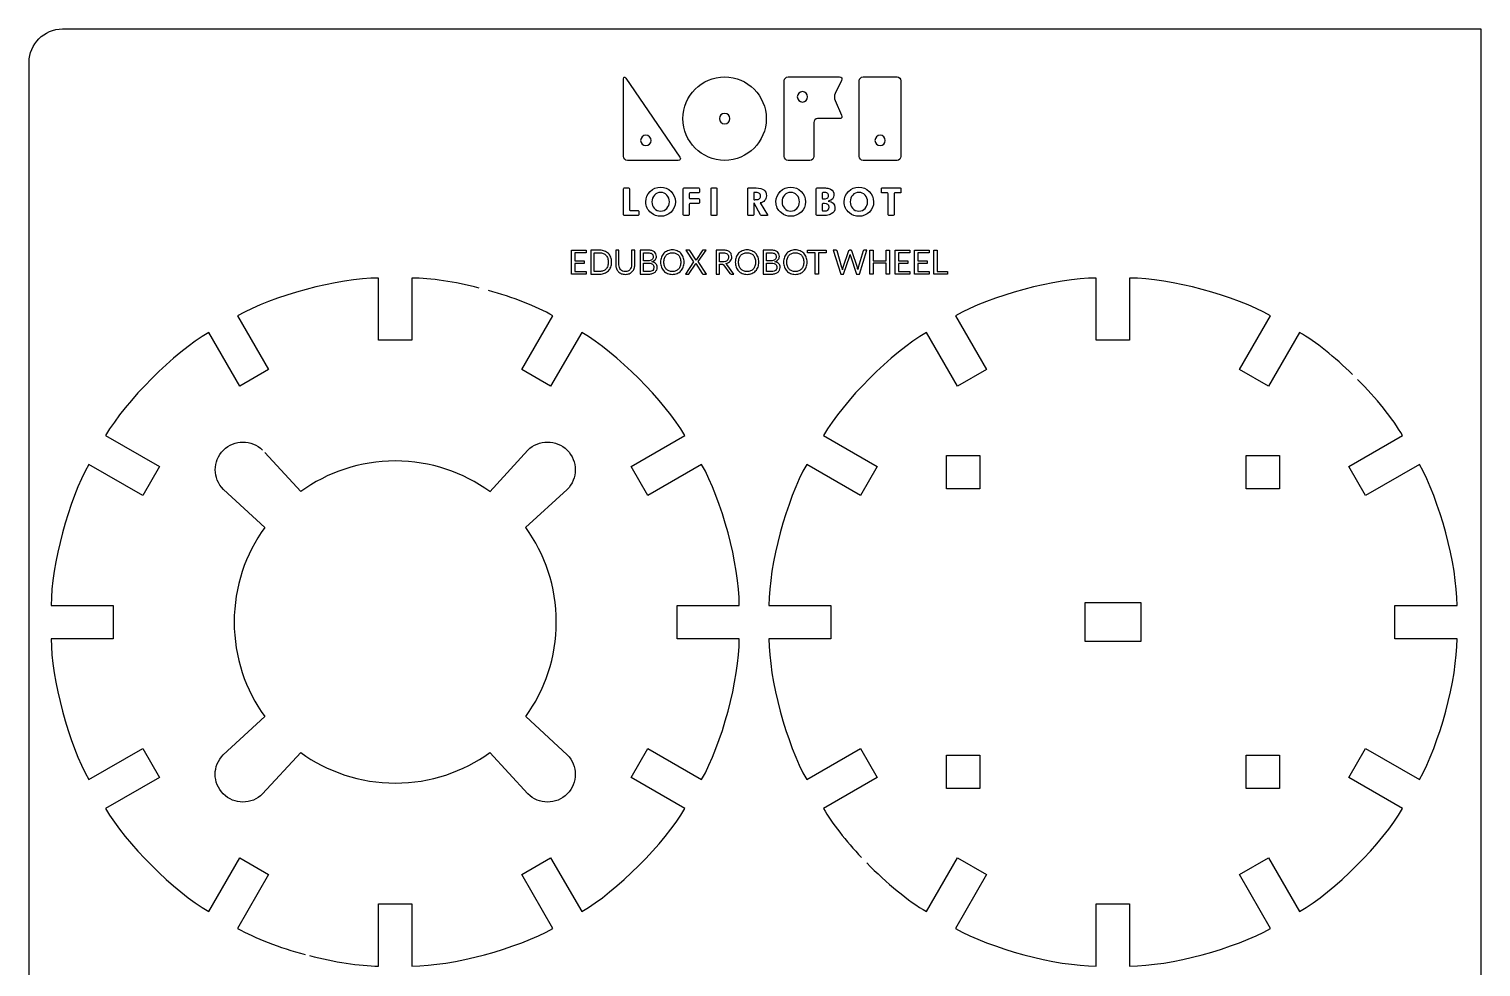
# Model space of a CAD drawing. Extents: x 83 to 214, y 138 to 299.
# Drawn here: x 83.3 to 213.8, y 214.8 to 299.2 of the extents above; entities that cross this region are included whole.
import ezdxf

# ---------------------------------------------------------------- set-up
doc = ezdxf.new("R2010")
doc.units = 0
doc.header["$MEASUREMENT"] = 0
doc.layers.add('LAYER_1', color=7, linetype='CONTINUOUS')

msp = doc.modelspace()

# ---------------------------------------------------------------- linework, layer by layer
at = {"layer": 'LAYER_1', "color": 5}
for points in [[(133.35, 279.27), (133.35, 279.03), (132.32, 279.03), (132.32, 278.32), (133.15, 278.32), (133.15, 278.09), (132.32, 278.09), (132.32, 277.36), (133.35, 277.36), (133.35, 277.12), (132.02, 277.12), (132.02, 279.27), (133.35, 279.27)], [(154.91, 279.27), (154.91, 279.03), (154.22, 279.03), (154.22, 277.12), (153.93, 277.12), (153.93, 279.03), (153.23, 279.03), (153.23, 279.27), (154.91, 279.27)], [(160.6, 277.12), (160.3, 277.12), (160.3, 278.1), (159.15, 278.1), (159.15, 277.12), (158.85, 277.12), (158.85, 279.27), (159.15, 279.27), (159.15, 278.31), (160.3, 278.31), (160.3, 279.27), (160.6, 279.27), (160.6, 277.12)], [(162.45, 279.27), (162.45, 279.03), (161.41, 279.03), (161.41, 278.32), (162.25, 278.32), (162.25, 278.09), (161.41, 278.09), (161.41, 277.36), (162.45, 277.36), (162.45, 277.12), (161.12, 277.12), (161.12, 279.27), (162.45, 279.27)], [(164.19, 279.27), (164.19, 279.03), (163.16, 279.03), (163.16, 278.32), (163.99, 278.32), (163.99, 278.09), (163.16, 278.09), (163.16, 277.36), (164.19, 277.36), (164.19, 277.12), (162.86, 277.12), (162.86, 279.27), (164.19, 279.27)], [(164.9, 277.37), (165.83, 277.37), (165.83, 277.12), (164.61, 277.12), (164.61, 279.27), (164.9, 279.27), (164.9, 277.37)]]:
    msp.add_lwpolyline(points, dxfattribs=at)
at = {"layer": 'LAYER_1', "color": 7}
for points in [[(104.45, 261.07), (107.68, 257.57)], [(128.1, 261.29), (124.67, 257.56)], [(165.73, 257.81), (165.73, 260.81), (168.73, 260.81), (168.73, 257.81), (165.73, 257.81)], [(192.68, 257.81), (192.68, 260.81), (195.67, 260.81), (195.67, 257.81), (192.68, 257.81)], [(100.73, 257.77), (104.45, 254.34)], [(131.63, 257.76), (127.9, 254.33)], [(178.21, 244.09), (178.21, 247.59), (183.2, 247.59), (183.2, 244.09), (178.21, 244.09)], [(100.72, 233.91), (104.45, 237.34)], [(131.64, 233.91), (127.91, 237.34)], [(104.25, 230.38), (107.68, 234.11)], [(128.11, 230.38), (124.68, 234.11)], [(168.73, 230.87), (165.73, 230.87), (165.73, 233.86), (168.73, 233.86), (168.73, 230.87)], [(195.67, 230.87), (192.68, 230.87), (192.68, 233.86), (195.67, 233.86), (195.67, 230.87)]]:
    msp.add_lwpolyline(points, dxfattribs=at)
for points, knots in [([(213.78, 299.16), (213.78, 299.16), (86.26, 299.16), (86.26, 299.16), (84.61, 299.16), (83.26, 297.81), (83.26, 296.16), (83.26, 296.16), (83.26, 140.94), (83.26, 140.94), (83.26, 139.29), (84.61, 137.94), (86.26, 137.94), (86.26, 137.94), (210.78, 137.94), (210.78, 137.94), (212.43, 137.94), (213.78, 139.29), (213.78, 140.94), (213.78, 140.94), (213.78, 299.16), (213.78, 299.16)], [0, 0, 0, 0, 1, 1, 1, 2, 2, 2, 3, 3, 3, 4, 4, 4, 5, 5, 5, 6, 6, 6, 7, 7, 7, 7]), ([(123.72, 275.87), (121.55, 276.43), (119.36, 276.77), (117.68, 276.77), (117.68, 276.77), (117.68, 271.19), (117.68, 271.19), (117.68, 271.19), (114.68, 271.19), (114.68, 271.19), (114.68, 271.19), (114.68, 276.77), (114.68, 276.77), (111.08, 276.77), (105.13, 275.18), (102.01, 273.37), (102.01, 273.37), (104.8, 268.54), (104.8, 268.54), (104.8, 268.54), (102.21, 267.04), (102.21, 267.04), (102.21, 267.04), (99.42, 271.88), (99.42, 271.88), (96.3, 270.08), (91.94, 265.72), (90.14, 262.6), (90.14, 262.6), (94.98, 259.81), (94.98, 259.81), (94.98, 259.81), (93.48, 257.22), (93.48, 257.22), (93.48, 257.22), (88.64, 260.01), (88.64, 260.01), (86.84, 256.89), (85.25, 250.94), (85.25, 247.34), (85.25, 247.34), (90.83, 247.34), (90.83, 247.34), (90.83, 247.34), (90.83, 244.34), (90.83, 244.34), (90.83, 244.34), (85.25, 244.34), (85.25, 244.34), (85.25, 240.74), (86.84, 234.79), (88.64, 231.67), (88.64, 231.67), (93.48, 234.46), (93.48, 234.46), (93.48, 234.46), (94.98, 231.87), (94.98, 231.87), (94.98, 231.87), (90.14, 229.08), (90.14, 229.08), (91.94, 225.96), (96.3, 221.6), (99.42, 219.8), (99.42, 219.8), (102.21, 224.64), (102.21, 224.64), (102.21, 224.64), (104.8, 223.14), (104.8, 223.14), (104.8, 223.14), (102.01, 218.3), (102.01, 218.3), (103.55, 217.41), (105.78, 216.57), (108.08, 215.95)], [0, 0, 0, 0, 1, 1, 1, 2, 2, 2, 3, 3, 3, 4, 4, 4, 5, 5, 5, 6, 6, 6, 7, 7, 7, 8, 8, 8, 9, 9, 9, 10, 10, 10, 11, 11, 11, 12, 12, 12, 13, 13, 13, 14, 14, 14, 15, 15, 15, 16, 16, 16, 17, 17, 17, 18, 18, 18, 19, 19, 19, 20, 20, 20, 21, 21, 21, 22, 22, 22, 23, 23, 23, 24, 24, 24, 25, 25, 25, 25]), ([(202.24, 268.09), (200.64, 269.65), (198.92, 271.04), (197.46, 271.88), (197.46, 271.88), (194.68, 267.04), (194.68, 267.04), (194.68, 267.04), (192.08, 268.54), (192.08, 268.54), (192.08, 268.54), (194.87, 273.37), (194.87, 273.37), (191.76, 275.18), (185.8, 276.77), (182.2, 276.77), (182.2, 276.77), (182.2, 271.19), (182.2, 271.19), (182.2, 271.19), (179.2, 271.19), (179.2, 271.19), (179.2, 271.19), (179.2, 276.77), (179.2, 276.77), (175.6, 276.77), (169.65, 275.18), (166.54, 273.37), (166.54, 273.37), (169.33, 268.54), (169.33, 268.54), (169.33, 268.54), (166.73, 267.04), (166.73, 267.04), (166.73, 267.04), (163.94, 271.88), (163.94, 271.88), (160.82, 270.08), (156.46, 265.72), (154.67, 262.6), (154.67, 262.6), (159.5, 259.81), (159.5, 259.81), (159.5, 259.81), (158, 257.22), (158, 257.22), (158, 257.22), (153.17, 260.01), (153.17, 260.01), (151.36, 256.89), (149.77, 250.94), (149.77, 247.34), (149.77, 247.34), (155.35, 247.34), (155.35, 247.34), (155.35, 247.34), (155.35, 244.34), (155.35, 244.34), (155.35, 244.34), (149.77, 244.34), (149.77, 244.34), (149.77, 240.74), (151.36, 234.79), (153.17, 231.67), (153.17, 231.67), (158, 234.46), (158, 234.46), (158, 234.46), (159.5, 231.87), (159.5, 231.87), (159.5, 231.87), (154.67, 229.08), (154.67, 229.08), (155.44, 227.74), (156.68, 226.17), (158.1, 224.67)], [0, 0, 0, 0, 1, 1, 1, 2, 2, 2, 3, 3, 3, 4, 4, 4, 5, 5, 5, 6, 6, 6, 7, 7, 7, 8, 8, 8, 9, 9, 9, 10, 10, 10, 11, 11, 11, 12, 12, 12, 13, 13, 13, 14, 14, 14, 15, 15, 15, 16, 16, 16, 17, 17, 17, 18, 18, 18, 19, 19, 19, 20, 20, 20, 21, 21, 21, 22, 22, 22, 23, 23, 23, 24, 24, 24, 25, 25, 25, 25]), ([(108.48, 215.85), (110.71, 215.27), (112.96, 214.91), (114.68, 214.91), (114.68, 214.91), (114.68, 220.49), (114.68, 220.49), (114.68, 220.49), (117.68, 220.49), (117.68, 220.49), (117.68, 220.49), (117.68, 214.91), (117.68, 214.91), (121.28, 214.9), (127.23, 216.5), (130.35, 218.3), (130.35, 218.3), (127.56, 223.14), (127.56, 223.14), (127.56, 223.14), (130.15, 224.64), (130.15, 224.64), (130.15, 224.64), (132.94, 219.8), (132.94, 219.8), (136.06, 221.6), (140.42, 225.96), (142.22, 229.08), (142.22, 229.08), (137.38, 231.87), (137.38, 231.87), (137.38, 231.87), (138.88, 234.46), (138.88, 234.46), (138.88, 234.46), (143.72, 231.67), (143.72, 231.67), (145.52, 234.79), (147.12, 240.74), (147.11, 244.34), (147.11, 244.34), (141.53, 244.34), (141.53, 244.34), (141.53, 244.34), (141.53, 247.34), (141.53, 247.34), (141.53, 247.34), (147.11, 247.34), (147.11, 247.34), (147.12, 250.94), (145.52, 256.89), (143.72, 260.01), (143.72, 260.01), (138.88, 257.22), (138.88, 257.22), (138.88, 257.22), (137.38, 259.81), (137.38, 259.81), (137.38, 259.81), (142.22, 262.6), (142.22, 262.6), (140.42, 265.72), (136.06, 270.08), (132.94, 271.88), (132.94, 271.88), (130.15, 267.04), (130.15, 267.04), (130.15, 267.04), (127.56, 268.54), (127.56, 268.54), (127.56, 268.54), (130.35, 273.37), (130.35, 273.37), (128.87, 274.23), (126.75, 275.04), (124.55, 275.65)], [0, 0, 0, 0, 1, 1, 1, 2, 2, 2, 3, 3, 3, 4, 4, 4, 5, 5, 5, 6, 6, 6, 7, 7, 7, 8, 8, 8, 9, 9, 9, 10, 10, 10, 11, 11, 11, 12, 12, 12, 13, 13, 13, 14, 14, 14, 15, 15, 15, 16, 16, 16, 17, 17, 17, 18, 18, 18, 19, 19, 19, 20, 20, 20, 21, 21, 21, 22, 22, 22, 23, 23, 23, 24, 24, 24, 25, 25, 25, 25]), ([(158.57, 224.18), (160.34, 222.38), (162.31, 220.74), (163.94, 219.8), (163.94, 219.8), (166.73, 224.64), (166.73, 224.64), (166.73, 224.64), (169.33, 223.14), (169.33, 223.14), (169.33, 223.14), (166.54, 218.3), (166.54, 218.3), (169.65, 216.5), (175.6, 214.9), (179.2, 214.91), (179.2, 214.91), (179.2, 220.49), (179.2, 220.49), (179.2, 220.49), (182.2, 220.49), (182.2, 220.49), (182.2, 220.49), (182.2, 214.91), (182.2, 214.91), (185.8, 214.9), (191.76, 216.5), (194.87, 218.3), (194.87, 218.3), (192.08, 223.14), (192.08, 223.14), (192.08, 223.14), (194.68, 224.64), (194.68, 224.64), (194.68, 224.64), (197.46, 219.8), (197.46, 219.8), (200.59, 221.6), (204.94, 225.96), (206.74, 229.08), (206.74, 229.08), (201.91, 231.87), (201.91, 231.87), (201.91, 231.87), (203.41, 234.46), (203.41, 234.46), (203.41, 234.46), (208.24, 231.67), (208.24, 231.67), (210.04, 234.79), (211.64, 240.74), (211.63, 244.34), (211.63, 244.34), (206.05, 244.34), (206.05, 244.34), (206.05, 244.34), (206.05, 247.34), (206.05, 247.34), (206.05, 247.34), (211.63, 247.34), (211.63, 247.34), (211.64, 250.94), (210.04, 256.89), (208.24, 260.01), (208.24, 260.01), (203.41, 257.22), (203.41, 257.22), (203.41, 257.22), (201.91, 259.81), (201.91, 259.81), (201.91, 259.81), (206.74, 262.6), (206.74, 262.6), (205.86, 264.14), (204.35, 265.97), (202.68, 267.65)], [0, 0, 0, 0, 1, 1, 1, 2, 2, 2, 3, 3, 3, 4, 4, 4, 5, 5, 5, 6, 6, 6, 7, 7, 7, 8, 8, 8, 9, 9, 9, 10, 10, 10, 11, 11, 11, 12, 12, 12, 13, 13, 13, 14, 14, 14, 15, 15, 15, 16, 16, 16, 17, 17, 17, 18, 18, 18, 19, 19, 19, 20, 20, 20, 21, 21, 21, 22, 22, 22, 23, 23, 23, 24, 24, 24, 25, 25, 25, 25]), ([(100.73, 257.77), (99.75, 258.74), (99.75, 260.32), (100.73, 261.29), (101.7, 262.27), (103.28, 262.27), (104.25, 261.29)], [0, 0, 0, 0, 1, 1, 1, 2, 2, 2, 2]), ([(128.1, 261.29), (129.07, 262.26), (130.65, 262.26), (131.63, 261.29), (132.6, 260.31), (132.6, 258.73), (131.63, 257.76)], [0, 0, 0, 0, 1, 1, 1, 2, 2, 2, 2]), ([(124.68, 257.57), (122.29, 259.3), (119.36, 260.32), (116.18, 260.32), (113, 260.32), (110.07, 259.3), (107.68, 257.57)], [0, 0, 0, 0, 1, 1, 1, 2, 2, 2, 2]), ([(104.45, 254.34), (102.72, 251.95), (101.7, 249.02), (101.7, 245.84), (101.7, 242.66), (102.72, 239.73), (104.45, 237.34)], [0, 0, 0, 0, 1, 1, 1, 2, 2, 2, 2]), ([(127.91, 237.34), (129.64, 239.73), (130.66, 242.66), (130.66, 245.84), (130.66, 249.01), (129.64, 251.95), (127.91, 254.34)], [0, 0, 0, 0, 1, 1, 1, 2, 2, 2, 2]), ([(104.25, 230.38), (103.28, 229.41), (101.7, 229.41), (100.72, 230.38), (99.75, 231.36), (99.75, 232.94), (100.72, 233.91)], [0, 0, 0, 0, 1, 1, 1, 2, 2, 2, 2]), ([(107.68, 234.11), (110.07, 232.38), (113.01, 231.36), (116.18, 231.36), (119.36, 231.36), (122.29, 232.38), (124.68, 234.11)], [0, 0, 0, 0, 1, 1, 1, 2, 2, 2, 2]), ([(131.64, 233.91), (132.61, 232.94), (132.61, 231.36), (131.64, 230.38), (130.66, 229.41), (129.08, 229.41), (128.11, 230.38)], [0, 0, 0, 0, 1, 1, 1, 2, 2, 2, 2])]:
    msp.add_open_spline(points, degree=3, knots=knots, dxfattribs=at)
at = {"layer": 'LAYER_1', "color": 5}
for points, knots in [([(136.9, 294.74), (136.79, 294.9), (136.7, 294.87), (136.7, 294.68), (136.7, 294.68), (136.7, 287.7), (136.7, 287.7), (136.7, 287.51), (136.86, 287.35), (137.05, 287.35), (137.05, 287.35), (141.61, 287.35), (141.61, 287.35), (141.8, 287.35), (141.87, 287.48), (141.76, 287.64), (141.76, 287.64), (136.9, 294.74), (136.9, 294.74)], [0, 0, 0, 0, 1, 1, 1, 2, 2, 2, 3, 3, 3, 4, 4, 4, 5, 5, 5, 6, 6, 6, 6]), ([(145.79, 294.85), (143.72, 294.85), (142.04, 293.17), (142.04, 291.1), (142.04, 289.03), (143.72, 287.35), (145.79, 287.35), (147.86, 287.35), (149.53, 289.03), (149.53, 291.1), (149.53, 293.17), (147.86, 294.85), (145.79, 294.85)], [0, 0, 0, 0, 1, 1, 1, 2, 2, 2, 3, 3, 3, 4, 4, 4, 4]), ([(155.25, 294.85), (155.25, 294.85), (154.55, 294.85), (154.55, 294.85), (154.55, 294.85), (151.5, 294.85), (151.5, 294.85), (151.31, 294.85), (151.15, 294.69), (151.15, 294.5), (151.15, 294.5), (151.15, 291.45), (151.15, 291.45), (151.15, 291.45), (151.15, 290.75), (151.15, 290.75), (151.15, 290.75), (151.15, 287.7), (151.15, 287.7), (151.15, 287.51), (151.31, 287.35), (151.5, 287.35), (151.5, 287.35), (153.46, 287.35), (153.46, 287.35), (153.65, 287.35), (153.81, 287.51), (153.81, 287.7), (153.81, 287.7), (153.81, 290.75), (153.81, 290.75), (153.81, 290.94), (153.96, 291.1), (154.15, 291.1), (154.15, 291.1), (156.11, 291.1), (156.11, 291.1), (156.3, 291.1), (156.39, 291.24), (156.31, 291.42), (156.31, 291.42), (155.72, 292.73), (155.72, 292.73), (155.64, 292.9), (155.64, 293.18), (155.72, 293.35), (155.72, 293.35), (156.31, 294.53), (156.31, 294.53), (156.39, 294.71), (156.3, 294.85), (156.11, 294.85), (156.11, 294.85), (155.25, 294.85), (155.25, 294.85)], [0, 0, 0, 0, 1, 1, 1, 2, 2, 2, 3, 3, 3, 4, 4, 4, 5, 5, 5, 6, 6, 6, 7, 7, 7, 8, 8, 8, 9, 9, 9, 10, 10, 10, 11, 11, 11, 12, 12, 12, 13, 13, 13, 14, 14, 14, 15, 15, 15, 16, 16, 16, 17, 17, 17, 18, 18, 18, 18]), ([(158.24, 294.85), (158.05, 294.85), (157.89, 294.69), (157.89, 294.5), (157.89, 294.5), (157.89, 287.7), (157.89, 287.7), (157.89, 287.51), (158.05, 287.35), (158.24, 287.35), (158.24, 287.35), (161.29, 287.35), (161.29, 287.35), (161.48, 287.35), (161.64, 287.51), (161.64, 287.7), (161.64, 287.7), (161.64, 294.5), (161.64, 294.5), (161.64, 294.69), (161.48, 294.85), (161.29, 294.85), (161.29, 294.85), (158.24, 294.85), (158.24, 294.85)], [0, 0, 0, 0, 1, 1, 1, 2, 2, 2, 3, 3, 3, 4, 4, 4, 5, 5, 5, 6, 6, 6, 7, 7, 7, 8, 8, 8, 8]), ([(152.78, 292.59), (152.52, 292.59), (152.32, 292.8), (152.32, 293.06), (152.32, 293.32), (152.52, 293.53), (152.78, 293.53), (153.04, 293.53), (153.25, 293.32), (153.25, 293.06), (153.25, 292.8), (153.04, 292.59), (152.78, 292.59)], [0, 0, 0, 0, 1, 1, 1, 2, 2, 2, 3, 3, 3, 4, 4, 4, 4]), ([(145.79, 290.63), (145.53, 290.63), (145.32, 290.84), (145.32, 291.1), (145.32, 291.36), (145.53, 291.57), (145.79, 291.57), (146.05, 291.57), (146.26, 291.36), (146.26, 291.1), (146.26, 290.84), (146.05, 290.63), (145.79, 290.63)], [0, 0, 0, 0, 1, 1, 1, 2, 2, 2, 3, 3, 3, 4, 4, 4, 4]), ([(138.71, 288.68), (138.45, 288.68), (138.24, 288.89), (138.24, 289.14), (138.24, 289.4), (138.45, 289.61), (138.71, 289.61), (138.97, 289.61), (139.18, 289.4), (139.18, 289.14), (139.18, 288.89), (138.97, 288.68), (138.71, 288.68)], [0, 0, 0, 0, 1, 1, 1, 2, 2, 2, 3, 3, 3, 4, 4, 4, 4]), ([(159.77, 288.68), (159.51, 288.68), (159.3, 288.89), (159.3, 289.14), (159.3, 289.4), (159.51, 289.61), (159.77, 289.61), (160.02, 289.61), (160.23, 289.4), (160.23, 289.14), (160.23, 288.89), (160.02, 288.68), (159.77, 288.68)], [0, 0, 0, 0, 1, 1, 1, 2, 2, 2, 3, 3, 3, 4, 4, 4, 4]), ([(138.01, 282.84), (138.01, 282.84), (137.3, 282.84), (137.3, 282.84), (137.26, 282.84), (137.23, 282.87), (137.23, 282.91), (137.23, 282.91), (137.23, 284.8), (137.23, 284.8), (137.23, 284.84), (137.2, 284.87), (137.16, 284.87), (137.16, 284.87), (136.77, 284.87), (136.77, 284.87), (136.73, 284.87), (136.7, 284.84), (136.7, 284.8), (136.7, 284.8), (136.7, 282.46), (136.7, 282.46), (136.7, 282.42), (136.73, 282.39), (136.77, 282.39), (136.77, 282.39), (138.01, 282.39), (138.01, 282.39), (138.05, 282.39), (138.08, 282.42), (138.08, 282.46), (138.08, 282.46), (138.08, 282.77), (138.08, 282.77), (138.08, 282.81), (138.05, 282.84), (138.01, 282.84)], [0, 0, 0, 0, 1, 1, 1, 2, 2, 2, 3, 3, 3, 4, 4, 4, 5, 5, 5, 6, 6, 6, 7, 7, 7, 8, 8, 8, 9, 9, 9, 10, 10, 10, 11, 11, 11, 12, 12, 12, 12]), ([(140.04, 284.93), (139.67, 284.93), (139.36, 284.8), (139.1, 284.55), (138.84, 284.3), (138.71, 283.99), (138.71, 283.62), (138.71, 283.21), (138.87, 282.88), (139.19, 282.62), (139.44, 282.42), (139.72, 282.32), (140.04, 282.32), (140.4, 282.32), (140.71, 282.45), (140.98, 282.7), (141.23, 282.95), (141.36, 283.26), (141.36, 283.62), (141.36, 283.99), (141.23, 284.3), (140.97, 284.55), (140.71, 284.8), (140.4, 284.93), (140.04, 284.93)], [0, 0, 0, 0, 1, 1, 1, 2, 2, 2, 3, 3, 3, 4, 4, 4, 5, 5, 5, 6, 6, 6, 7, 7, 7, 8, 8, 8, 8]), ([(143.46, 284.87), (143.46, 284.87), (142.14, 284.87), (142.14, 284.87), (142.1, 284.87), (142.07, 284.84), (142.07, 284.8), (142.07, 284.8), (142.07, 282.46), (142.07, 282.46), (142.07, 282.42), (142.1, 282.39), (142.14, 282.39), (142.14, 282.39), (142.53, 282.39), (142.53, 282.39), (142.57, 282.39), (142.6, 282.42), (142.6, 282.46), (142.6, 282.46), (142.6, 283.39), (142.6, 283.39), (142.6, 283.43), (142.63, 283.46), (142.67, 283.46), (142.67, 283.46), (143.46, 283.46), (143.46, 283.46), (143.5, 283.46), (143.53, 283.49), (143.53, 283.53), (143.53, 283.53), (143.53, 283.84), (143.53, 283.84), (143.53, 283.88), (143.5, 283.91), (143.46, 283.91), (143.46, 283.91), (142.67, 283.91), (142.67, 283.91), (142.63, 283.91), (142.6, 283.94), (142.6, 283.98), (142.6, 283.98), (142.6, 284.35), (142.6, 284.35), (142.6, 284.39), (142.63, 284.42), (142.67, 284.42), (142.67, 284.42), (143.46, 284.42), (143.46, 284.42), (143.5, 284.42), (143.53, 284.45), (143.53, 284.49), (143.53, 284.49), (143.53, 284.8), (143.53, 284.8), (143.53, 284.84), (143.5, 284.87), (143.46, 284.87)], [0, 0, 0, 0, 1, 1, 1, 2, 2, 2, 3, 3, 3, 4, 4, 4, 5, 5, 5, 6, 6, 6, 7, 7, 7, 8, 8, 8, 9, 9, 9, 10, 10, 10, 11, 11, 11, 12, 12, 12, 13, 13, 13, 14, 14, 14, 15, 15, 15, 16, 16, 16, 17, 17, 17, 18, 18, 18, 19, 19, 19, 20, 20, 20, 20]), ([(145.03, 284.87), (145.03, 284.87), (144.64, 284.87), (144.64, 284.87), (144.6, 284.87), (144.57, 284.84), (144.57, 284.8), (144.57, 284.8), (144.57, 282.46), (144.57, 282.46), (144.57, 282.42), (144.6, 282.39), (144.64, 282.39), (144.64, 282.39), (145.03, 282.39), (145.03, 282.39), (145.07, 282.39), (145.1, 282.42), (145.1, 282.46), (145.1, 282.46), (145.1, 284.8), (145.1, 284.8), (145.1, 284.84), (145.07, 284.87), (145.03, 284.87)], [0, 0, 0, 0, 1, 1, 1, 2, 2, 2, 3, 3, 3, 4, 4, 4, 5, 5, 5, 6, 6, 6, 7, 7, 7, 8, 8, 8, 8]), ([(148.99, 283.52), (149.15, 283.54), (149.28, 283.61), (149.38, 283.73), (149.49, 283.85), (149.54, 284), (149.54, 284.17), (149.54, 284.64), (149.24, 284.87), (148.63, 284.87), (148.63, 284.87), (148.57, 284.87), (148.57, 284.87), (148.57, 284.87), (148.44, 284.87), (148.44, 284.87), (148.44, 284.87), (147.94, 284.87), (147.94, 284.87), (147.9, 284.87), (147.87, 284.84), (147.87, 284.8), (147.87, 284.8), (147.87, 282.46), (147.87, 282.46), (147.87, 282.42), (147.9, 282.39), (147.94, 282.39), (147.94, 282.39), (148.34, 282.39), (148.34, 282.39), (148.37, 282.39), (148.41, 282.42), (148.41, 282.46), (148.41, 282.46), (148.41, 283.48), (148.41, 283.48), (148.41, 283.52), (148.42, 283.52), (148.44, 283.49), (148.44, 283.49), (149.02, 282.45), (149.02, 282.45), (149.04, 282.41), (149.09, 282.39), (149.13, 282.39), (149.13, 282.39), (149.6, 282.39), (149.6, 282.39), (149.64, 282.39), (149.66, 282.41), (149.64, 282.45), (149.64, 282.45), (148.99, 283.52), (148.99, 283.52)], [0, 0, 0, 0, 1, 1, 1, 2, 2, 2, 3, 3, 3, 4, 4, 4, 5, 5, 5, 6, 6, 6, 7, 7, 7, 8, 8, 8, 9, 9, 9, 10, 10, 10, 11, 11, 11, 12, 12, 12, 13, 13, 13, 14, 14, 14, 15, 15, 15, 16, 16, 16, 17, 17, 17, 18, 18, 18, 18]), ([(151.73, 284.93), (151.36, 284.93), (151.05, 284.8), (150.79, 284.55), (150.53, 284.3), (150.4, 283.99), (150.4, 283.62), (150.4, 283.21), (150.56, 282.88), (150.89, 282.62), (151.14, 282.42), (151.42, 282.32), (151.73, 282.32), (152.09, 282.32), (152.4, 282.45), (152.67, 282.7), (152.93, 282.95), (153.06, 283.26), (153.06, 283.62), (153.06, 283.99), (152.93, 284.3), (152.67, 284.55), (152.41, 284.8), (152.09, 284.93), (151.73, 284.93)], [0, 0, 0, 0, 1, 1, 1, 2, 2, 2, 3, 3, 3, 4, 4, 4, 5, 5, 5, 6, 6, 6, 7, 7, 7, 8, 8, 8, 8]), ([(155.1, 283.69), (155.44, 283.75), (155.62, 283.93), (155.62, 284.23), (155.62, 284.47), (155.52, 284.64), (155.32, 284.75), (155.22, 284.8), (155.1, 284.84), (154.95, 284.86), (154.86, 284.87), (154.57, 284.87), (154.57, 284.87), (154.53, 284.87), (154.47, 284.87), (154.43, 284.87), (154.43, 284.87), (154.1, 284.87), (154.1, 284.87), (154.06, 284.87), (154.03, 284.84), (154.03, 284.8), (154.03, 284.8), (154.03, 282.46), (154.03, 282.46), (154.03, 282.42), (154.06, 282.39), (154.1, 282.39), (154.1, 282.39), (154.44, 282.39), (154.44, 282.39), (154.68, 282.39), (154.85, 282.39), (154.96, 282.4), (155.12, 282.42), (155.26, 282.47), (155.38, 282.53), (155.6, 282.64), (155.71, 282.83), (155.71, 283.1), (155.71, 283.43), (155.5, 283.63), (155.1, 283.69)], [0, 0, 0, 0, 1, 1, 1, 2, 2, 2, 3, 3, 3, 4, 4, 4, 5, 5, 5, 6, 6, 6, 7, 7, 7, 8, 8, 8, 9, 9, 9, 10, 10, 10, 11, 11, 11, 12, 12, 12, 13, 13, 13, 14, 14, 14, 14]), ([(157.86, 284.93), (157.49, 284.93), (157.18, 284.8), (156.92, 284.55), (156.66, 284.3), (156.53, 283.99), (156.53, 283.62), (156.53, 283.21), (156.69, 282.88), (157.01, 282.62), (157.26, 282.42), (157.55, 282.32), (157.86, 282.32), (158.22, 282.32), (158.53, 282.45), (158.8, 282.7), (159.06, 282.95), (159.18, 283.26), (159.18, 283.62), (159.18, 283.99), (159.05, 284.3), (158.79, 284.55), (158.53, 284.8), (158.22, 284.93), (157.86, 284.93)], [0, 0, 0, 0, 1, 1, 1, 2, 2, 2, 3, 3, 3, 4, 4, 4, 5, 5, 5, 6, 6, 6, 7, 7, 7, 8, 8, 8, 8]), ([(161.57, 284.87), (161.57, 284.87), (159.95, 284.87), (159.95, 284.87), (159.91, 284.87), (159.88, 284.84), (159.88, 284.8), (159.88, 284.8), (159.88, 284.49), (159.88, 284.49), (159.88, 284.45), (159.91, 284.42), (159.95, 284.42), (159.95, 284.42), (160.42, 284.42), (160.42, 284.42), (160.46, 284.42), (160.49, 284.39), (160.49, 284.35), (160.49, 284.35), (160.49, 282.46), (160.49, 282.46), (160.49, 282.42), (160.52, 282.39), (160.56, 282.39), (160.56, 282.39), (160.95, 282.39), (160.95, 282.39), (160.99, 282.39), (161.02, 282.42), (161.02, 282.46), (161.02, 282.46), (161.02, 284.35), (161.02, 284.35), (161.02, 284.39), (161.06, 284.42), (161.09, 284.42), (161.09, 284.42), (161.57, 284.42), (161.57, 284.42), (161.6, 284.42), (161.64, 284.45), (161.64, 284.49), (161.64, 284.49), (161.64, 284.8), (161.64, 284.8), (161.64, 284.84), (161.6, 284.87), (161.57, 284.87)], [0, 0, 0, 0, 1, 1, 1, 2, 2, 2, 3, 3, 3, 4, 4, 4, 5, 5, 5, 6, 6, 6, 7, 7, 7, 8, 8, 8, 9, 9, 9, 10, 10, 10, 11, 11, 11, 12, 12, 12, 13, 13, 13, 14, 14, 14, 15, 15, 15, 16, 16, 16, 16]), ([(140.6, 283.03), (140.45, 282.87), (140.26, 282.79), (140.04, 282.79), (139.8, 282.79), (139.61, 282.87), (139.47, 283.04), (139.32, 283.19), (139.25, 283.39), (139.25, 283.62), (139.25, 283.86), (139.33, 284.06), (139.48, 284.22), (139.62, 284.38), (139.81, 284.46), (140.04, 284.46), (140.26, 284.46), (140.45, 284.38), (140.6, 284.22), (140.74, 284.05), (140.82, 283.86), (140.82, 283.62), (140.82, 283.39), (140.74, 283.19), (140.6, 283.03)], [0, 0, 0, 0, 1, 1, 1, 2, 2, 2, 3, 3, 3, 4, 4, 4, 5, 5, 5, 6, 6, 6, 7, 7, 7, 8, 8, 8, 8]), ([(148.41, 283.88), (148.41, 283.88), (148.41, 284.4), (148.41, 284.4), (148.41, 284.43), (148.44, 284.47), (148.47, 284.47), (148.47, 284.47), (148.49, 284.47), (148.49, 284.47), (148.67, 284.47), (148.8, 284.45), (148.87, 284.41), (148.97, 284.36), (149.01, 284.26), (149.01, 284.13), (149.01, 284), (148.97, 283.91), (148.87, 283.86), (148.8, 283.83), (148.55, 283.82), (148.55, 283.82), (148.52, 283.81), (148.47, 283.81), (148.45, 283.81), (148.42, 283.81), (148.41, 283.84), (148.41, 283.88)], [0, 0, 0, 0, 1, 1, 1, 2, 2, 2, 3, 3, 3, 4, 4, 4, 5, 5, 5, 6, 6, 6, 7, 7, 7, 8, 8, 8, 9, 9, 9, 9]), ([(152.29, 283.03), (152.14, 282.87), (151.96, 282.79), (151.73, 282.79), (151.5, 282.79), (151.31, 282.87), (151.16, 283.04), (151.02, 283.19), (150.95, 283.39), (150.95, 283.62), (150.95, 283.86), (151.02, 284.06), (151.17, 284.22), (151.32, 284.38), (151.5, 284.46), (151.73, 284.46), (151.96, 284.46), (152.14, 284.38), (152.29, 284.22), (152.44, 284.05), (152.51, 283.86), (152.51, 283.62), (152.51, 283.39), (152.44, 283.19), (152.29, 283.03)], [0, 0, 0, 0, 1, 1, 1, 2, 2, 2, 3, 3, 3, 4, 4, 4, 5, 5, 5, 6, 6, 6, 7, 7, 7, 8, 8, 8, 8]), ([(154.56, 284.39), (154.56, 284.43), (154.6, 284.46), (154.63, 284.46), (154.63, 284.46), (154.69, 284.46), (154.69, 284.46), (154.85, 284.46), (154.96, 284.44), (155.02, 284.4), (155.09, 284.36), (155.13, 284.28), (155.13, 284.17), (155.13, 284.06), (155.09, 283.99), (155.01, 283.94), (154.95, 283.9), (154.75, 283.88), (154.75, 283.88), (154.71, 283.88), (154.66, 283.88), (154.62, 283.88), (154.59, 283.88), (154.56, 283.91), (154.56, 283.95), (154.56, 283.95), (154.56, 284.39), (154.56, 284.39)], [0, 0, 0, 0, 1, 1, 1, 2, 2, 2, 3, 3, 3, 4, 4, 4, 5, 5, 5, 6, 6, 6, 7, 7, 7, 8, 8, 8, 9, 9, 9, 9]), ([(154.77, 282.8), (154.77, 282.8), (154.63, 282.8), (154.63, 282.8), (154.6, 282.8), (154.56, 282.83), (154.56, 282.87), (154.56, 282.87), (154.56, 283.4), (154.56, 283.4), (154.56, 283.44), (154.6, 283.47), (154.63, 283.47), (154.63, 283.47), (154.78, 283.47), (154.78, 283.47), (155.05, 283.47), (155.18, 283.36), (155.18, 283.14), (155.18, 282.91), (155.05, 282.8), (154.77, 282.8)], [0, 0, 0, 0, 1, 1, 1, 2, 2, 2, 3, 3, 3, 4, 4, 4, 5, 5, 5, 6, 6, 6, 7, 7, 7, 7]), ([(158.42, 283.03), (158.27, 282.87), (158.09, 282.79), (157.86, 282.79), (157.62, 282.79), (157.43, 282.87), (157.29, 283.04), (157.15, 283.19), (157.08, 283.39), (157.08, 283.62), (157.08, 283.86), (157.15, 284.06), (157.3, 284.22), (157.44, 284.38), (157.63, 284.46), (157.86, 284.46), (158.08, 284.46), (158.27, 284.38), (158.42, 284.22), (158.56, 284.05), (158.64, 283.86), (158.64, 283.62), (158.64, 283.39), (158.57, 283.19), (158.42, 283.03)], [0, 0, 0, 0, 1, 1, 1, 2, 2, 2, 3, 3, 3, 4, 4, 4, 5, 5, 5, 6, 6, 6, 7, 7, 7, 8, 8, 8, 8]), ([(135.63, 278.2), (135.63, 278.04), (135.6, 277.89), (135.55, 277.76), (135.5, 277.62), (135.43, 277.51), (135.34, 277.42), (135.24, 277.32), (135.13, 277.25), (135, 277.2), (134.87, 277.15), (134.73, 277.12), (134.57, 277.12), (134.57, 277.12), (133.77, 277.12), (133.77, 277.12), (133.77, 277.12), (133.77, 279.27), (133.77, 279.27), (133.77, 279.27), (134.57, 279.27), (134.57, 279.27), (134.73, 279.27), (134.87, 279.25), (135, 279.19), (135.13, 279.14), (135.24, 279.07), (135.34, 278.98), (135.43, 278.88), (135.5, 278.77), (135.55, 278.64), (135.6, 278.5), (135.63, 278.36), (135.63, 278.2)], [0, 0, 0, 0, 1, 1, 1, 2, 2, 2, 3, 3, 3, 4, 4, 4, 5, 5, 5, 6, 6, 6, 7, 7, 7, 8, 8, 8, 9, 9, 9, 10, 10, 10, 11, 11, 11, 11]), ([(135.33, 278.2), (135.33, 278.33), (135.31, 278.45), (135.28, 278.55), (135.24, 278.65), (135.19, 278.74), (135.12, 278.81), (135.06, 278.89), (134.98, 278.94), (134.88, 278.98), (134.79, 279.02), (134.68, 279.04), (134.57, 279.04), (134.57, 279.04), (134.06, 279.04), (134.06, 279.04), (134.06, 279.04), (134.06, 277.36), (134.06, 277.36), (134.06, 277.36), (134.57, 277.36), (134.57, 277.36), (134.68, 277.36), (134.79, 277.38), (134.88, 277.41), (134.98, 277.45), (135.06, 277.51), (135.12, 277.58), (135.19, 277.65), (135.24, 277.74), (135.28, 277.84), (135.31, 277.95), (135.33, 278.06), (135.33, 278.2)], [0, 0, 0, 0, 1, 1, 1, 2, 2, 2, 3, 3, 3, 4, 4, 4, 5, 5, 5, 6, 6, 6, 7, 7, 7, 8, 8, 8, 9, 9, 9, 10, 10, 10, 11, 11, 11, 11]), ([(136.86, 277.35), (136.95, 277.35), (137.03, 277.37), (137.1, 277.4), (137.17, 277.43), (137.23, 277.47), (137.28, 277.52), (137.32, 277.58), (137.36, 277.64), (137.39, 277.72), (137.41, 277.79), (137.42, 277.88), (137.42, 277.97), (137.42, 277.97), (137.42, 279.27), (137.42, 279.27), (137.42, 279.27), (137.71, 279.27), (137.71, 279.27), (137.71, 279.27), (137.71, 277.97), (137.71, 277.97), (137.71, 277.84), (137.69, 277.73), (137.65, 277.62), (137.62, 277.51), (137.56, 277.42), (137.49, 277.35), (137.41, 277.27), (137.32, 277.21), (137.22, 277.16), (137.11, 277.12), (136.99, 277.1), (136.86, 277.1), (136.73, 277.1), (136.61, 277.12), (136.5, 277.16), (136.4, 277.21), (136.31, 277.27), (136.23, 277.35), (136.16, 277.42), (136.1, 277.51), (136.06, 277.62), (136.02, 277.73), (136, 277.84), (136, 277.97), (136, 277.97), (136, 279.27), (136, 279.27), (136, 279.27), (136.29, 279.27), (136.29, 279.27), (136.29, 279.27), (136.29, 277.97), (136.29, 277.97), (136.29, 277.88), (136.31, 277.79), (136.33, 277.72), (136.36, 277.64), (136.39, 277.58), (136.44, 277.53), (136.49, 277.47), (136.55, 277.43), (136.62, 277.4), (136.69, 277.37), (136.77, 277.35), (136.86, 277.35)], [0, 0, 0, 0, 1, 1, 1, 2, 2, 2, 3, 3, 3, 4, 4, 4, 5, 5, 5, 6, 6, 6, 7, 7, 7, 8, 8, 8, 9, 9, 9, 10, 10, 10, 11, 11, 11, 12, 12, 12, 13, 13, 13, 14, 14, 14, 15, 15, 15, 16, 16, 16, 17, 17, 17, 18, 18, 18, 19, 19, 19, 20, 20, 20, 21, 21, 21, 22, 22, 22, 22]), ([(138.21, 277.12), (138.21, 277.12), (138.21, 279.27), (138.21, 279.27), (138.21, 279.27), (138.9, 279.27), (138.9, 279.27), (139.03, 279.27), (139.14, 279.26), (139.24, 279.23), (139.34, 279.21), (139.41, 279.17), (139.48, 279.12), (139.54, 279.07), (139.58, 279.01), (139.61, 278.95), (139.64, 278.88), (139.66, 278.8), (139.66, 278.71), (139.66, 278.66), (139.65, 278.61), (139.63, 278.56), (139.61, 278.51), (139.59, 278.46), (139.56, 278.42), (139.52, 278.38), (139.48, 278.34), (139.43, 278.31), (139.38, 278.28), (139.32, 278.25), (139.25, 278.23), (139.41, 278.2), (139.53, 278.14), (139.61, 278.06), (139.69, 277.98), (139.73, 277.87), (139.73, 277.73), (139.73, 277.64), (139.71, 277.56), (139.68, 277.49), (139.64, 277.41), (139.6, 277.35), (139.53, 277.29), (139.47, 277.24), (139.39, 277.2), (139.29, 277.17), (139.2, 277.14), (139.09, 277.12), (138.97, 277.12), (138.97, 277.12), (138.21, 277.12), (138.21, 277.12)], [0, 0, 0, 0, 1, 1, 1, 2, 2, 2, 3, 3, 3, 4, 4, 4, 5, 5, 5, 6, 6, 6, 7, 7, 7, 8, 8, 8, 9, 9, 9, 10, 10, 10, 11, 11, 11, 12, 12, 12, 13, 13, 13, 14, 14, 14, 15, 15, 15, 16, 16, 16, 17, 17, 17, 17]), ([(138.5, 278.31), (138.5, 278.31), (138.89, 278.31), (138.89, 278.31), (138.97, 278.31), (139.04, 278.32), (139.1, 278.34), (139.16, 278.35), (139.21, 278.38), (139.25, 278.41), (139.29, 278.44), (139.32, 278.48), (139.34, 278.53), (139.36, 278.57), (139.37, 278.62), (139.37, 278.68), (139.37, 278.8), (139.33, 278.89), (139.25, 278.95), (139.18, 279.01), (139.06, 279.04), (138.9, 279.04), (138.9, 279.04), (138.5, 279.04), (138.5, 279.04), (138.5, 279.04), (138.5, 278.31), (138.5, 278.31)], [0, 0, 0, 0, 1, 1, 1, 2, 2, 2, 3, 3, 3, 4, 4, 4, 5, 5, 5, 6, 6, 6, 7, 7, 7, 8, 8, 8, 9, 9, 9, 9]), ([(138.5, 278.1), (138.5, 278.1), (138.5, 277.35), (138.5, 277.35), (138.5, 277.35), (138.97, 277.35), (138.97, 277.35), (139.05, 277.35), (139.12, 277.36), (139.18, 277.38), (139.24, 277.4), (139.29, 277.43), (139.33, 277.46), (139.37, 277.5), (139.4, 277.54), (139.41, 277.59), (139.43, 277.63), (139.44, 277.68), (139.44, 277.74), (139.44, 277.85), (139.4, 277.94), (139.32, 278.01), (139.25, 278.07), (139.13, 278.1), (138.97, 278.1), (138.97, 278.1), (138.5, 278.1), (138.5, 278.1)], [0, 0, 0, 0, 1, 1, 1, 2, 2, 2, 3, 3, 3, 4, 4, 4, 5, 5, 5, 6, 6, 6, 7, 7, 7, 8, 8, 8, 9, 9, 9, 9]), ([(142.15, 278.2), (142.15, 278.04), (142.12, 277.89), (142.07, 277.75), (142.02, 277.62), (141.95, 277.5), (141.86, 277.41), (141.76, 277.31), (141.65, 277.23), (141.52, 277.18), (141.39, 277.13), (141.25, 277.1), (141.09, 277.1), (140.93, 277.1), (140.79, 277.13), (140.66, 277.18), (140.53, 277.23), (140.42, 277.31), (140.32, 277.41), (140.23, 277.5), (140.16, 277.62), (140.11, 277.75), (140.06, 277.89), (140.03, 278.04), (140.03, 278.2), (140.03, 278.36), (140.06, 278.5), (140.11, 278.64), (140.16, 278.77), (140.23, 278.89), (140.32, 278.99), (140.42, 279.08), (140.53, 279.16), (140.66, 279.21), (140.79, 279.27), (140.93, 279.3), (141.09, 279.3), (141.25, 279.3), (141.39, 279.27), (141.52, 279.21), (141.65, 279.16), (141.76, 279.08), (141.86, 278.99), (141.95, 278.89), (142.02, 278.77), (142.07, 278.64), (142.12, 278.5), (142.15, 278.36), (142.15, 278.2)], [0, 0, 0, 0, 1, 1, 1, 2, 2, 2, 3, 3, 3, 4, 4, 4, 5, 5, 5, 6, 6, 6, 7, 7, 7, 8, 8, 8, 9, 9, 9, 10, 10, 10, 11, 11, 11, 12, 12, 12, 13, 13, 13, 14, 14, 14, 15, 15, 15, 16, 16, 16, 16]), ([(141.85, 278.2), (141.85, 278.33), (141.83, 278.45), (141.8, 278.55), (141.76, 278.66), (141.71, 278.75), (141.64, 278.82), (141.58, 278.89), (141.5, 278.95), (141.4, 278.98), (141.31, 279.02), (141.21, 279.04), (141.09, 279.04), (140.97, 279.04), (140.87, 279.02), (140.78, 278.98), (140.68, 278.95), (140.6, 278.89), (140.54, 278.82), (140.47, 278.75), (140.42, 278.66), (140.38, 278.55), (140.35, 278.45), (140.33, 278.33), (140.33, 278.2), (140.33, 278.06), (140.35, 277.95), (140.38, 277.84), (140.42, 277.74), (140.47, 277.65), (140.54, 277.58), (140.6, 277.5), (140.68, 277.45), (140.78, 277.41), (140.87, 277.37), (140.97, 277.35), (141.09, 277.35), (141.21, 277.35), (141.31, 277.37), (141.4, 277.41), (141.5, 277.45), (141.58, 277.5), (141.64, 277.58), (141.71, 277.65), (141.76, 277.74), (141.8, 277.84), (141.83, 277.95), (141.85, 278.06), (141.85, 278.2)], [0, 0, 0, 0, 1, 1, 1, 2, 2, 2, 3, 3, 3, 4, 4, 4, 5, 5, 5, 6, 6, 6, 7, 7, 7, 8, 8, 8, 9, 9, 9, 10, 10, 10, 11, 11, 11, 12, 12, 12, 13, 13, 13, 14, 14, 14, 15, 15, 15, 16, 16, 16, 16]), ([(143, 278.23), (143, 278.23), (142.29, 279.27), (142.29, 279.27), (142.29, 279.27), (142.58, 279.27), (142.58, 279.27), (142.6, 279.27), (142.62, 279.27), (142.63, 279.26), (142.64, 279.25), (142.65, 279.24), (142.65, 279.23), (142.65, 279.23), (143.22, 278.37), (143.22, 278.37), (143.22, 278.39), (143.23, 278.41), (143.25, 278.44), (143.25, 278.44), (143.78, 279.22), (143.78, 279.22), (143.79, 279.24), (143.79, 279.25), (143.81, 279.26), (143.82, 279.27), (143.83, 279.27), (143.84, 279.27), (143.84, 279.27), (144.12, 279.27), (144.12, 279.27), (144.12, 279.27), (143.41, 278.24), (143.41, 278.24), (143.41, 278.24), (144.15, 277.12), (144.15, 277.12), (144.15, 277.12), (143.86, 277.12), (143.86, 277.12), (143.83, 277.12), (143.82, 277.13), (143.81, 277.14), (143.79, 277.15), (143.78, 277.16), (143.77, 277.18), (143.77, 277.18), (143.2, 278.08), (143.2, 278.08), (143.19, 278.06), (143.18, 278.04), (143.17, 278.02), (143.17, 278.02), (142.61, 277.18), (142.61, 277.18), (142.6, 277.16), (142.59, 277.15), (142.58, 277.14), (142.57, 277.13), (142.55, 277.12), (142.53, 277.12), (142.53, 277.12), (142.26, 277.12), (142.26, 277.12), (142.26, 277.12), (143, 278.23), (143, 278.23)], [0, 0, 0, 0, 1, 1, 1, 2, 2, 2, 3, 3, 3, 4, 4, 4, 5, 5, 5, 6, 6, 6, 7, 7, 7, 8, 8, 8, 9, 9, 9, 10, 10, 10, 11, 11, 11, 12, 12, 12, 13, 13, 13, 14, 14, 14, 15, 15, 15, 16, 16, 16, 17, 17, 17, 18, 18, 18, 19, 19, 19, 20, 20, 20, 21, 21, 21, 22, 22, 22, 22]), ([(145.33, 278.02), (145.33, 278.02), (145.33, 277.12), (145.33, 277.12), (145.33, 277.12), (145.04, 277.12), (145.04, 277.12), (145.04, 277.12), (145.04, 279.27), (145.04, 279.27), (145.04, 279.27), (145.65, 279.27), (145.65, 279.27), (145.78, 279.27), (145.9, 279.26), (146, 279.23), (146.1, 279.2), (146.18, 279.16), (146.24, 279.11), (146.31, 279.06), (146.36, 279), (146.39, 278.92), (146.42, 278.85), (146.43, 278.77), (146.43, 278.68), (146.43, 278.6), (146.42, 278.53), (146.4, 278.46), (146.37, 278.4), (146.34, 278.34), (146.29, 278.29), (146.25, 278.23), (146.19, 278.19), (146.13, 278.15), (146.06, 278.11), (145.99, 278.09), (145.9, 278.07), (145.94, 278.05), (145.97, 278.02), (146, 277.98), (146, 277.98), (146.63, 277.12), (146.63, 277.12), (146.63, 277.12), (146.37, 277.12), (146.37, 277.12), (146.32, 277.12), (146.28, 277.14), (146.25, 277.18), (146.25, 277.18), (145.69, 277.95), (145.69, 277.95), (145.68, 277.98), (145.66, 277.99), (145.64, 278), (145.62, 278.01), (145.59, 278.02), (145.55, 278.02), (145.55, 278.02), (145.33, 278.02), (145.33, 278.02)], [0, 0, 0, 0, 1, 1, 1, 2, 2, 2, 3, 3, 3, 4, 4, 4, 5, 5, 5, 6, 6, 6, 7, 7, 7, 8, 8, 8, 9, 9, 9, 10, 10, 10, 11, 11, 11, 12, 12, 12, 13, 13, 13, 14, 14, 14, 15, 15, 15, 16, 16, 16, 17, 17, 17, 18, 18, 18, 19, 19, 19, 20, 20, 20, 20]), ([(145.33, 278.23), (145.33, 278.23), (145.63, 278.23), (145.63, 278.23), (145.72, 278.23), (145.79, 278.24), (145.86, 278.26), (145.92, 278.28), (145.97, 278.31), (146.02, 278.35), (146.06, 278.39), (146.09, 278.43), (146.12, 278.48), (146.14, 278.53), (146.15, 278.59), (146.15, 278.65), (146.15, 278.78), (146.11, 278.88), (146.02, 278.94), (145.94, 279.01), (145.81, 279.04), (145.65, 279.04), (145.65, 279.04), (145.33, 279.04), (145.33, 279.04), (145.33, 279.04), (145.33, 278.23), (145.33, 278.23)], [0, 0, 0, 0, 1, 1, 1, 2, 2, 2, 3, 3, 3, 4, 4, 4, 5, 5, 5, 6, 6, 6, 7, 7, 7, 8, 8, 8, 9, 9, 9, 9]), ([(148.87, 278.2), (148.87, 278.04), (148.84, 277.89), (148.79, 277.75), (148.74, 277.62), (148.67, 277.5), (148.57, 277.41), (148.48, 277.31), (148.37, 277.23), (148.24, 277.18), (148.11, 277.13), (147.96, 277.1), (147.81, 277.1), (147.65, 277.1), (147.5, 277.13), (147.37, 277.18), (147.24, 277.23), (147.13, 277.31), (147.04, 277.41), (146.95, 277.5), (146.88, 277.62), (146.82, 277.75), (146.77, 277.89), (146.75, 278.04), (146.75, 278.2), (146.75, 278.36), (146.77, 278.5), (146.82, 278.64), (146.88, 278.77), (146.95, 278.89), (147.04, 278.99), (147.13, 279.08), (147.24, 279.16), (147.37, 279.21), (147.5, 279.27), (147.65, 279.3), (147.81, 279.3), (147.96, 279.3), (148.11, 279.27), (148.24, 279.21), (148.37, 279.16), (148.48, 279.08), (148.57, 278.99), (148.67, 278.89), (148.74, 278.77), (148.79, 278.64), (148.84, 278.5), (148.87, 278.36), (148.87, 278.2)], [0, 0, 0, 0, 1, 1, 1, 2, 2, 2, 3, 3, 3, 4, 4, 4, 5, 5, 5, 6, 6, 6, 7, 7, 7, 8, 8, 8, 9, 9, 9, 10, 10, 10, 11, 11, 11, 12, 12, 12, 13, 13, 13, 14, 14, 14, 15, 15, 15, 16, 16, 16, 16]), ([(148.57, 278.2), (148.57, 278.33), (148.55, 278.45), (148.51, 278.55), (148.48, 278.66), (148.43, 278.75), (148.36, 278.82), (148.3, 278.89), (148.22, 278.95), (148.12, 278.98), (148.03, 279.02), (147.92, 279.04), (147.81, 279.04), (147.69, 279.04), (147.59, 279.02), (147.49, 278.98), (147.4, 278.95), (147.32, 278.89), (147.25, 278.82), (147.19, 278.75), (147.13, 278.66), (147.1, 278.55), (147.06, 278.45), (147.04, 278.33), (147.04, 278.2), (147.04, 278.06), (147.06, 277.95), (147.1, 277.84), (147.13, 277.74), (147.19, 277.65), (147.25, 277.58), (147.32, 277.5), (147.4, 277.45), (147.49, 277.41), (147.59, 277.37), (147.69, 277.35), (147.81, 277.35), (147.92, 277.35), (148.03, 277.37), (148.12, 277.41), (148.22, 277.45), (148.3, 277.5), (148.36, 277.58), (148.43, 277.65), (148.48, 277.74), (148.51, 277.84), (148.55, 277.95), (148.57, 278.06), (148.57, 278.2)], [0, 0, 0, 0, 1, 1, 1, 2, 2, 2, 3, 3, 3, 4, 4, 4, 5, 5, 5, 6, 6, 6, 7, 7, 7, 8, 8, 8, 9, 9, 9, 10, 10, 10, 11, 11, 11, 12, 12, 12, 13, 13, 13, 14, 14, 14, 15, 15, 15, 16, 16, 16, 16]), ([(149.26, 277.12), (149.26, 277.12), (149.26, 279.27), (149.26, 279.27), (149.26, 279.27), (149.95, 279.27), (149.95, 279.27), (150.08, 279.27), (150.19, 279.26), (150.29, 279.23), (150.39, 279.21), (150.46, 279.17), (150.53, 279.12), (150.59, 279.07), (150.63, 279.01), (150.66, 278.95), (150.69, 278.88), (150.71, 278.8), (150.71, 278.71), (150.71, 278.66), (150.7, 278.61), (150.68, 278.56), (150.67, 278.51), (150.64, 278.46), (150.61, 278.42), (150.57, 278.38), (150.53, 278.34), (150.48, 278.31), (150.43, 278.28), (150.37, 278.25), (150.3, 278.23), (150.46, 278.2), (150.58, 278.14), (150.66, 278.06), (150.74, 277.98), (150.78, 277.87), (150.78, 277.73), (150.78, 277.64), (150.76, 277.56), (150.73, 277.49), (150.69, 277.41), (150.65, 277.35), (150.58, 277.29), (150.52, 277.24), (150.44, 277.2), (150.34, 277.17), (150.25, 277.14), (150.14, 277.12), (150.02, 277.12), (150.02, 277.12), (149.26, 277.12), (149.26, 277.12)], [0, 0, 0, 0, 1, 1, 1, 2, 2, 2, 3, 3, 3, 4, 4, 4, 5, 5, 5, 6, 6, 6, 7, 7, 7, 8, 8, 8, 9, 9, 9, 10, 10, 10, 11, 11, 11, 12, 12, 12, 13, 13, 13, 14, 14, 14, 15, 15, 15, 16, 16, 16, 17, 17, 17, 17]), ([(149.56, 278.31), (149.56, 278.31), (149.94, 278.31), (149.94, 278.31), (150.02, 278.31), (150.09, 278.32), (150.15, 278.34), (150.21, 278.35), (150.26, 278.38), (150.3, 278.41), (150.34, 278.44), (150.37, 278.48), (150.39, 278.53), (150.41, 278.57), (150.42, 278.62), (150.42, 278.68), (150.42, 278.8), (150.38, 278.89), (150.3, 278.95), (150.23, 279.01), (150.11, 279.04), (149.95, 279.04), (149.95, 279.04), (149.56, 279.04), (149.56, 279.04), (149.56, 279.04), (149.56, 278.31), (149.56, 278.31)], [0, 0, 0, 0, 1, 1, 1, 2, 2, 2, 3, 3, 3, 4, 4, 4, 5, 5, 5, 6, 6, 6, 7, 7, 7, 8, 8, 8, 9, 9, 9, 9]), ([(149.56, 278.1), (149.56, 278.1), (149.56, 277.35), (149.56, 277.35), (149.56, 277.35), (150.02, 277.35), (150.02, 277.35), (150.1, 277.35), (150.17, 277.36), (150.23, 277.38), (150.29, 277.4), (150.34, 277.43), (150.38, 277.46), (150.42, 277.5), (150.45, 277.54), (150.47, 277.59), (150.48, 277.63), (150.49, 277.68), (150.49, 277.74), (150.49, 277.85), (150.45, 277.94), (150.37, 278.01), (150.3, 278.07), (150.18, 278.1), (150.02, 278.1), (150.02, 278.1), (149.56, 278.1), (149.56, 278.1)], [0, 0, 0, 0, 1, 1, 1, 2, 2, 2, 3, 3, 3, 4, 4, 4, 5, 5, 5, 6, 6, 6, 7, 7, 7, 8, 8, 8, 9, 9, 9, 9]), ([(153.2, 278.2), (153.2, 278.04), (153.17, 277.89), (153.12, 277.75), (153.07, 277.62), (153, 277.5), (152.91, 277.41), (152.81, 277.31), (152.7, 277.23), (152.57, 277.18), (152.44, 277.13), (152.3, 277.1), (152.14, 277.1), (151.98, 277.1), (151.84, 277.13), (151.71, 277.18), (151.58, 277.23), (151.47, 277.31), (151.37, 277.41), (151.28, 277.5), (151.21, 277.62), (151.16, 277.75), (151.11, 277.89), (151.08, 278.04), (151.08, 278.2), (151.08, 278.36), (151.11, 278.5), (151.16, 278.64), (151.21, 278.77), (151.28, 278.89), (151.37, 278.99), (151.47, 279.08), (151.58, 279.16), (151.71, 279.21), (151.84, 279.27), (151.98, 279.3), (152.14, 279.3), (152.3, 279.3), (152.44, 279.27), (152.57, 279.21), (152.7, 279.16), (152.81, 279.08), (152.91, 278.99), (153, 278.89), (153.07, 278.77), (153.12, 278.64), (153.17, 278.5), (153.2, 278.36), (153.2, 278.2)], [0, 0, 0, 0, 1, 1, 1, 2, 2, 2, 3, 3, 3, 4, 4, 4, 5, 5, 5, 6, 6, 6, 7, 7, 7, 8, 8, 8, 9, 9, 9, 10, 10, 10, 11, 11, 11, 12, 12, 12, 13, 13, 13, 14, 14, 14, 15, 15, 15, 16, 16, 16, 16]), ([(152.9, 278.2), (152.9, 278.33), (152.88, 278.45), (152.85, 278.55), (152.81, 278.66), (152.76, 278.75), (152.69, 278.82), (152.63, 278.89), (152.55, 278.95), (152.45, 278.98), (152.36, 279.02), (152.26, 279.04), (152.14, 279.04), (152.03, 279.04), (151.92, 279.02), (151.83, 278.98), (151.73, 278.95), (151.65, 278.89), (151.59, 278.82), (151.52, 278.75), (151.47, 278.66), (151.43, 278.55), (151.4, 278.45), (151.38, 278.33), (151.38, 278.2), (151.38, 278.06), (151.4, 277.95), (151.43, 277.84), (151.47, 277.74), (151.52, 277.65), (151.59, 277.58), (151.65, 277.5), (151.73, 277.45), (151.83, 277.41), (151.92, 277.37), (152.03, 277.35), (152.14, 277.35), (152.26, 277.35), (152.36, 277.37), (152.45, 277.41), (152.55, 277.45), (152.63, 277.5), (152.69, 277.58), (152.76, 277.65), (152.81, 277.74), (152.85, 277.84), (152.88, 277.95), (152.9, 278.06), (152.9, 278.2)], [0, 0, 0, 0, 1, 1, 1, 2, 2, 2, 3, 3, 3, 4, 4, 4, 5, 5, 5, 6, 6, 6, 7, 7, 7, 8, 8, 8, 9, 9, 9, 10, 10, 10, 11, 11, 11, 12, 12, 12, 13, 13, 13, 14, 14, 14, 15, 15, 15, 16, 16, 16, 16]), ([(155.56, 279.27), (155.56, 279.27), (155.8, 279.27), (155.8, 279.27), (155.83, 279.27), (155.85, 279.26), (155.86, 279.25), (155.88, 279.24), (155.89, 279.22), (155.9, 279.2), (155.9, 279.2), (156.34, 277.71), (156.34, 277.71), (156.35, 277.68), (156.36, 277.65), (156.36, 277.62), (156.37, 277.59), (156.38, 277.56), (156.38, 277.52), (156.39, 277.56), (156.4, 277.59), (156.4, 277.62), (156.41, 277.65), (156.42, 277.68), (156.43, 277.71), (156.43, 277.71), (156.93, 279.2), (156.93, 279.2), (156.94, 279.22), (156.95, 279.24), (156.97, 279.25), (156.99, 279.26), (157.01, 279.27), (157.03, 279.27), (157.03, 279.27), (157.12, 279.27), (157.12, 279.27), (157.14, 279.27), (157.16, 279.26), (157.18, 279.25), (157.2, 279.24), (157.21, 279.22), (157.22, 279.2), (157.22, 279.2), (157.72, 277.71), (157.72, 277.71), (157.74, 277.66), (157.75, 277.6), (157.77, 277.53), (157.77, 277.56), (157.78, 277.59), (157.78, 277.62), (157.79, 277.65), (157.79, 277.68), (157.8, 277.71), (157.8, 277.71), (158.25, 279.2), (158.25, 279.2), (158.25, 279.22), (158.26, 279.24), (158.28, 279.25), (158.3, 279.26), (158.32, 279.27), (158.34, 279.27), (158.34, 279.27), (158.57, 279.27), (158.57, 279.27), (158.57, 279.27), (157.9, 277.12), (157.9, 277.12), (157.9, 277.12), (157.64, 277.12), (157.64, 277.12), (157.64, 277.12), (157.1, 278.76), (157.1, 278.76), (157.08, 278.79), (157.07, 278.83), (157.07, 278.87), (157.06, 278.85), (157.06, 278.83), (157.05, 278.81), (157.05, 278.79), (157.04, 278.78), (157.04, 278.76), (157.04, 278.76), (156.49, 277.12), (156.49, 277.12), (156.49, 277.12), (156.23, 277.12), (156.23, 277.12), (156.23, 277.12), (155.56, 279.27), (155.56, 279.27)], [0, 0, 0, 0, 1, 1, 1, 2, 2, 2, 3, 3, 3, 4, 4, 4, 5, 5, 5, 6, 6, 6, 7, 7, 7, 8, 8, 8, 9, 9, 9, 10, 10, 10, 11, 11, 11, 12, 12, 12, 13, 13, 13, 14, 14, 14, 15, 15, 15, 16, 16, 16, 17, 17, 17, 18, 18, 18, 19, 19, 19, 20, 20, 20, 21, 21, 21, 22, 22, 22, 23, 23, 23, 24, 24, 24, 25, 25, 25, 26, 26, 26, 27, 27, 27, 28, 28, 28, 29, 29, 29, 30, 30, 30, 31, 31, 31, 31])]:
    msp.add_open_spline(points, degree=3, knots=knots, dxfattribs=at)

doc.saveas('drawing.dxf')
